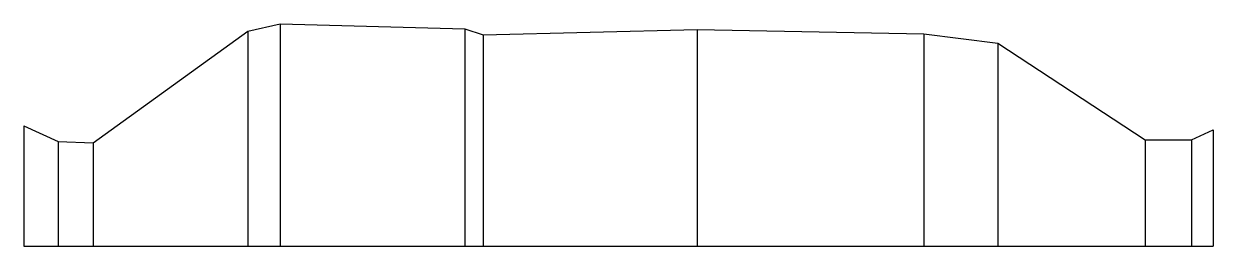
# Model space of a CAD drawing. Header units: metres. Extents: x -7.4 to 11.7, y 0 to 3.6.
import ezdxf

# ---------------------------------------------------------------- set-up
doc = ezdxf.new("R2010")
doc.units = ezdxf.units.M

msp = doc.modelspace()

# ---------------------------------------------------------------- linework, layer by layer
for p, q in [((-3.773, 3.45), (-3.773, 0)), ((-3.254, 3.57), (-3.254, 0)), ((-0.291, 3.49), (-0.291, 0)), ((3.432, 3.48), (3.432, 0)), ((0, 3.39), (0, 0)), ((7.063, 3.41), (7.063, 0)), ((8.251, 3.26), (8.251, 0)), ((-7.363, 1.93), (-7.363, 0)), ((11.702, 1.87), (11.702, 0)), ((-6.812, 1.68), (-6.812, 0)), ((-6.252, 1.66), (-6.252, 0)), ((10.612, 1.71), (10.612, 0)), ((11.353, 1.71), (11.353, 0)), ((-7.363, 0), (-6.812, 0)), ((-6.812, 0), (-6.252, 0)), ((-6.252, 0), (-3.773, 0)), ((-3.773, 0), (-3.254, 0)), ((-3.254, 0), (-0.291, 0)), ((-0.291, 0), (0, 0)), ((0, 0), (3.432, 0)), ((3.432, 0), (7.063, 0)), ((7.063, 0), (8.251, 0)), ((8.251, 0), (10.612, 0)), ((10.612, 0), (11.353, 0)), ((11.353, 0), (11.702, 0))]:
    msp.add_line(p, q)
msp.add_lwpolyline([(-7.363, 1.93), (-6.812, 1.68), (-6.252, 1.66), (-3.773, 3.45), (-3.254, 3.57), (-0.291, 3.49), (0, 3.39), (3.432, 3.48), (7.063, 3.41), (8.251, 3.26), (10.612, 1.71), (11.353, 1.71), (11.702, 1.87)])

doc.saveas('drawing.dxf')
